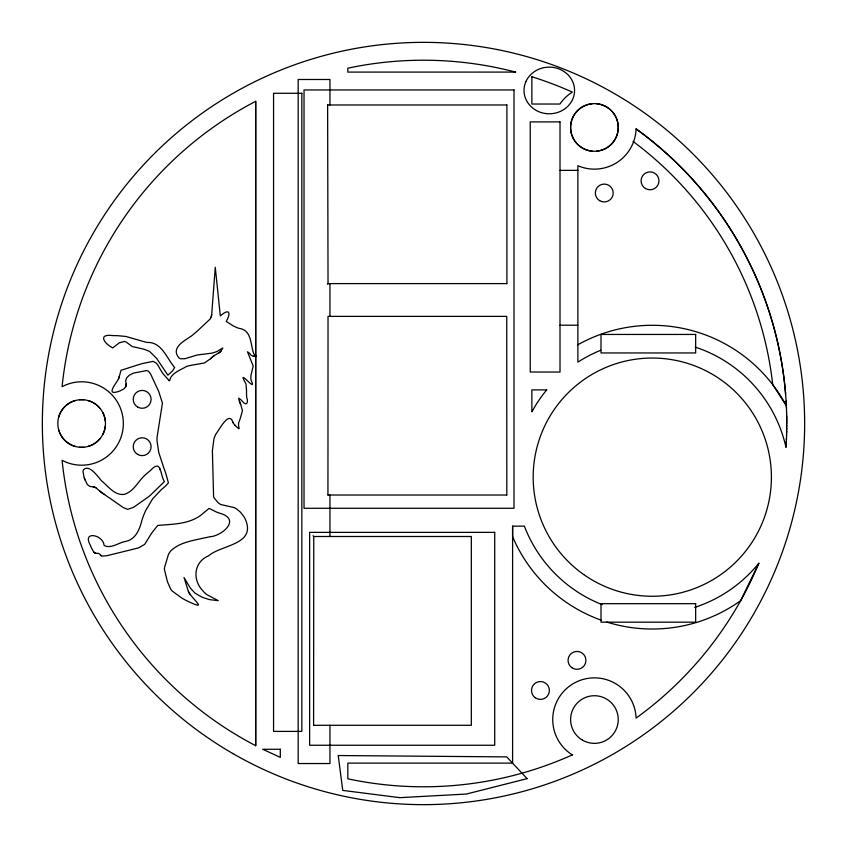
<?xml version="1.0" encoding="UTF-8"?>
<svg xmlns="http://www.w3.org/2000/svg" width="847" height="847" viewBox="0 0 847 847"><rect width="100%" height="100%" fill="white"/><g stroke="black" fill="none" stroke-linecap="round" stroke-linejoin="round"><path stroke-width="1.27" d="M255.688 745.699L255.688 101.301A363.278 363.278 0 0 0 62.085 386.687A41.683 41.683 0 0 1 123.344 423.5A41.683 41.683 0 0 1 62.085 460.313A363.278 363.278 0 0 0 255.688 745.699L255.688 101.301M512.594 536.723L512.594 526.146L524.367 526.146A136.97 136.97 0 0 0 602.175 604.642M786.63 433.897L786.704 415.962M786.768 426.454L786.778 424.972M786.736 429.408L786.757 427.926M786.672 432.383L786.704 430.89M786.588 435.39L786.63 433.865M786.577 435.358L786.418 439.879M786.471 438.344L786.27 442.886M786.334 441.34L785.995 447.417A136.97 136.97 0 0 0 695.143 347.058M786.08 445.85L786.175 444.347M211.686 314.671L215.265 267.229L220.315 315.92C228.976 308.255 231.432 312.098 226.265 321.426L232.946 325.756A60.402 60.402 0 0 0 238.505 328.234C252.141 329.885 250.161 344.401 253.814 353.813A3.801 3.801 0 0 0 254.661 354.575A4.976 4.976 0 0 1 255.699 355.444L255.963 356.111L254.661 354.575M232.914 422.484C229.283 409.821 218.928 430.445 215.932 433.929A31.35 31.35 0 0 0 213.942 438.958L212.385 450.699L213.582 496.331A5.728 5.728 0 0 0 214.005 497.729L217.954 502.578A15.722 15.722 0 0 0 220.898 504.568L233.888 507.522A15.426 15.426 0 0 1 236.44 508.835L240.484 512.213L243.703 516.278A25.304 25.304 0 0 1 245.979 520.863C255.116 544.843 220.876 545.002 208.711 555.759C193.794 561.91 192.216 579.549 202.666 590.571A23.769 23.769 0 0 0 206.848 594.658L218.23 600.629L210.024 599.718L204.73 598.173A47.019 47.019 0 0 1 200.718 596.479L194.958 593.091L191.062 588.909A72.006 72.006 0 0 1 187.547 583.477L184.011 577.463L188.373 591.365A23.303 23.303 0 0 0 189.707 593.811C196.451 602.852 206.636 610.189 187.039 600.904A113.191 113.191 0 0 1 181.883 598.109L172.089 590.962A15.754 15.754 0 0 1 170.66 589.089L167.431 581.688L164.424 569.565A10.206 10.206 0 0 1 164.625 567.225L168.352 554.753A16.04 16.04 0 0 1 170.692 550.974C179.479 542.366 192.565 540.682 204.116 537.94A75.256 75.256 0 0 0 209.844 536.733C220.707 536.426 240.41 520.81 222.189 513.96A65.219 65.219 0 0 1 216.292 511.959L209.135 508.369L202.581 513.811A34.335 34.335 0 0 1 197.965 517.178C185.906 524.399 171.221 524.177 157.701 525.458L152.354 532.223A82.625 82.625 0 0 0 148.373 538.448L144.646 544.399L138.474 547.924L106.891 555.717L102.413 556.13L100.242 554.87A3.674 3.674 0 0 0 98.474 553.387L95.573 553.218A3.568 3.568 0 0 1 93.731 551.969L91.72 548.433A52.239 52.239 0 0 1 90.026 544.632C82.307 530.275 103.482 534.965 104.065 545.426C110.692 549.248 118.771 542.504 125.547 541.434C135.922 539.475 139.723 529.026 141.989 520.016A77.352 77.352 0 0 1 145.546 510.826L152.682 498.756L161.438 489.524A89.708 89.708 0 0 0 165.567 486.03L168.426 482.885L165.758 473.251A182.603 182.603 0 0 0 163.736 467.724L158.791 452.542L157.076 441.351A40.233 40.233 0 0 1 157.087 437.2L162.433 403.066L158.675 391.399L150.575 373.951L148.49 371.187L146.595 370.562L133.487 373.114L129.295 375.232L126.658 377.804L125.652 380.79L126.129 384.019A6.045 6.045 0 0 1 125.79 386.486L124.16 388.709L120.602 390.647A30.619 30.619 0 0 1 117.373 391.812C105.843 395.295 116.335 383.225 118.548 378.842A36.432 36.432 0 0 0 119.416 376.057L120.994 370.298L135.891 365.555A179.564 179.564 0 0 1 143.302 363.363L153.138 361.341L156.028 362.929A11.932 11.932 0 0 1 157.828 365.089L159.818 368.604A89.697 89.697 0 0 0 163.1 373.813L169.199 380.674M211.125 317.127L211.221 316.82A15.797 15.797 0 0 0 211.686 314.671A15.257 15.257 0 0 1 211.125 317.138L210.194 318.98L197.542 330.828A122.317 122.317 0 0 1 191.316 336.079C184.35 340.801 170.554 347.831 178.833 357.73A5.04 5.04 0 0 0 180.729 358.789L184.879 358.726L196.79 355.115A81.661 81.661 0 0 1 203.915 354.173L212.375 353.061L216.768 351.621A12.186 12.186 0 0 0 218.41 350.616L222.846 347.99L220.961 351.113A11.922 11.922 0 0 1 219.002 352.807L213.92 355.793A41.111 41.111 0 0 0 210.48 358.768L204.466 362.961L188.86 365.724A25.008 25.008 0 0 0 186.213 366.635C180.623 369.97 172.386 372.648 170.025 379.064A1.281 1.281 0 0 1 169.199 380.695M606.791 622.047A151.867 151.867 0 0 0 740.659 600.661L758.827 563.244A136.97 136.97 0 0 1 694.699 607.405M327.45 284.179L328.033 283.607L327.62 104.562M506.898 283.766L506.898 104.816M327.948 495.103L328.033 316.376L506.739 316.376L506.813 495.103M313.591 725.456L313.761 536.5L313.009 535.759M328.033 104.975L506.739 104.975M560.015 170.363L577.876 170.363M328.033 283.607L506.739 283.607M560.015 325.206L577.876 325.206M328.033 495.019L506.739 495.019M313.761 536.5L471.324 536.5L471.324 725.286L313.761 725.286M85.092 480.101A41.577 41.577 0 0 1 83.948 476.861L83.017 471.599A7.888 7.888 0 0 1 83.451 469.704C89.475 463.923 97.797 476.692 101.629 480.927C108.268 486.294 114.758 495.781 124.35 494.362C134.281 491.313 138.315 480.683 145.822 474.426A84.689 84.689 0 0 1 150.131 470.794C161.883 457.994 159.765 474.669 164.445 481.583L150.575 495.072A44.203 44.203 0 0 1 148.341 496.914L133.593 507.289L127.643 509.354L123.239 507.533L104.562 494.563A50.894 50.894 0 0 1 100.327 491.556L95.912 487.756A9.232 9.232 0 0 0 93.763 486.972L92.651 486.803A16.337 16.337 0 0 1 89.898 486.369L87.347 484.622L84.298 477.941M253.359 356.248C259.383 356.248 251.707 357.032 250.596 354.565A9.285 9.285 0 0 1 249.558 353.4L247.483 351.791L253.2 366.073L250.966 375.316L250.86 378.905A8.819 8.819 0 0 0 251.4 380.97C257.223 393.601 236.641 367.058 245.111 382.293A7.157 7.157 0 0 1 245.99 384.03L246.551 390.986A55.246 55.246 0 0 0 246.678 397.328C248.584 401.891 246.784 407.1 242.369 401.277A34.494 34.494 0 0 0 240.23 399.212L238.6 398.196L239.521 401.467A66.31 66.31 0 0 0 240.696 404.358L242.443 410.657L240.389 418.069A39.936 39.936 0 0 0 239.352 421.16C236.355 425.967 242.909 433.018 234.958 425.236M786.069 405.279L772.718 384.644A351.547 351.547 0 0 0 633.048 141.407M786.132 401.097A363.448 363.448 0 0 1 786.387 405.819L786.45 408.116M512.594 526.146L512.594 763.115L347.821 763.115L347.821 778.817A363.278 363.278 0 0 0 572.688 754.73M329.949 104.975L329.949 79.491L298.176 79.491L298.176 763.539L329.949 763.539L329.949 725.286M329.949 283.607L329.949 316.376M329.949 495.019L329.949 536.5M758.827 563.244A363.278 363.278 0 0 1 636.086 718.087A41.694 41.694 0 0 0 573.578 683.444A41.694 41.694 0 0 0 572.328 754.899M600.692 350.266A136.97 136.97 0 0 0 577.876 362.156L577.876 165.716A41.694 41.694 0 0 0 636.086 128.913A363.278 363.278 0 0 1 786.778 423.5M601.052 620.12A151.867 151.867 0 0 1 512.594 536.723M577.474 344.994A151.867 151.867 0 0 1 786.355 405.819M636.086 128.913A363.448 363.448 0 0 1 785.624 394.035M105.377 425.639A23.822 23.822 0 0 1 67.94 442.981A23.822 23.822 0 0 1 71.646 401.88A23.822 23.822 0 0 1 105.377 425.639A23.822 23.822 0 0 1 102.815 434.437M100.147 438.513A23.822 23.822 0 0 1 88.215 446.401M83.8 447.227A23.822 23.822 0 0 1 79.512 447.227M75.097 446.401A23.822 23.822 0 0 1 58.75 430.054M58.75 416.946A23.822 23.822 0 0 1 75.097 400.599M79.512 399.773A23.822 23.822 0 0 1 83.8 399.773M88.215 400.599A23.822 23.822 0 0 1 100.147 408.487M102.815 412.563A23.822 23.822 0 0 1 105.377 421.361M596.563 103.726A23.822 23.822 0 0 1 596.563 151.179M592.286 151.179A23.822 23.822 0 0 1 592.286 103.726M190.215 594.594A23.451 23.451 0 0 1 188.373 591.365M235.286 425.607A22.731 22.731 0 0 1 232.703 422.124M240.696 404.358A63.123 63.123 0 0 1 239.33 400.959M210.48 358.768A40.37 40.37 0 0 1 214.397 355.433M119.416 376.057A35.235 35.235 0 0 1 118.368 379.329M101.418 555.918A2.192 2.192 0 0 1 100.465 555.209M221.194 350.849A11.763 11.763 0 0 1 219.002 352.797M126.118 384.019A5.993 5.993 0 0 1 125.663 386.814M95.573 553.207A3.526 3.526 0 0 1 93.583 551.768M104.573 494.553A49.751 49.751 0 0 1 99.872 491.186M159.617 468.476A87.527 87.527 0 0 1 160.348 470.286M93.392 486.898A9.137 9.137 0 0 1 95.912 487.756M531.874 76.759L531.874 104.033L559.931 104.033A41.694 41.694 0 0 1 572.328 92.101A363.278 363.278 0 0 0 531.874 76.759M174.598 367.482L172.724 370.711A16.421 16.421 0 0 1 171.645 371.769L167.875 375.168L156.621 358.387L149.612 351.441L144.149 349.239L132.259 346.539L126.224 342.093A5.421 5.421 0 0 0 124.17 341.5L119.427 342.749L112.683 347.916C103.514 342.982 97.829 333.496 113.053 335.624A115.097 115.097 0 0 1 117.722 335.698L125.896 336.471L139.459 340.346A119.406 119.406 0 0 0 147.177 342.442C161.713 341.86 166.637 358.133 174.598 367.482M525.818 81.788L525.066 83.768A21.63 21.63 0 0 0 524.505 95.055C526.368 103.705 533.61 110.565 542.048 112.81A27.252 27.252 0 0 0 556.786 112.736C564.409 110.586 571.058 104.753 573.504 97.14A21.63 21.63 0 0 0 574.065 85.854C572.212 77.204 564.96 70.354 556.532 68.099A27.252 27.252 0 0 0 541.784 68.173C534.849 70.153 528.708 75.118 525.818 81.788M527.109 778.637L466.411 794.041L399.826 797.662L342.749 790.41L338.218 755.535L506.728 756.89L527.109 778.637M515.601 72.09L347.821 72.09L347.821 68.184A363.278 363.278 0 0 1 515.601 72.09M514.002 89.951L304.031 89.951L304.031 508.285L514.002 508.285L514.002 89.951M301.839 93.276L273.56 93.276L273.56 731.395L301.839 731.395L301.839 93.276M560.015 121.904L530.233 121.904L530.233 372.034L560.015 372.034L560.015 121.904M695.662 334.449L600.999 334.449L600.999 352.955L695.662 352.955L695.662 334.449M546.707 389.895L531.874 389.895L531.874 411.875A136.97 136.97 0 0 1 546.707 389.895M494.722 532.371L309.631 532.371L309.631 745.254L494.722 745.254L494.722 532.371M695.662 603.678L600.999 603.678L600.999 622.174L695.662 622.174L695.662 603.678M280.304 749.256L262.697 749.256L280.304 757.377L280.304 749.256M583.71 574.541A119.109 119.109 0 0 0 770.918 487.861A119.109 119.109 0 0 0 602.238 369.07A119.109 119.109 0 0 0 583.71 574.541M582.514 740.172A23.822 23.822 0 0 0 618.246 719.548A23.822 23.822 0 0 0 582.514 698.913A23.822 23.822 0 0 0 582.514 740.172M232.925 753.586A381.15 381.15 0 0 0 804.65 423.5A381.15 381.15 0 0 0 232.925 93.414A381.15 381.15 0 0 0 232.925 753.586M580.703 146.933A23.822 23.822 0 0 0 618.151 129.591A23.822 23.822 0 0 0 584.409 105.833A23.822 23.822 0 0 0 580.703 146.933M137.69 454.437A8.936 8.936 0 0 0 151.094 446.697A8.936 8.936 0 0 0 137.69 438.968A8.936 8.936 0 0 0 137.69 454.437M137.69 407.079A8.936 8.936 0 0 0 151.094 399.35A8.936 8.936 0 0 0 137.69 391.61A8.936 8.936 0 0 0 137.69 407.079M599.655 200.665A8.936 8.936 0 0 0 613.196 193.18A8.936 8.936 0 0 0 599.941 185.197A8.936 8.936 0 0 0 599.655 200.665M645.414 188.489A8.936 8.936 0 0 0 658.955 181.004A8.936 8.936 0 0 0 645.7 173.01A8.936 8.936 0 0 0 645.414 188.489M571.799 667.637A8.936 8.936 0 0 0 585.88 661.232A8.936 8.936 0 0 0 573.292 652.232A8.936 8.936 0 0 0 571.799 667.637M535.24 697.737A8.936 8.936 0 0 0 549.332 691.332A8.936 8.936 0 0 0 536.733 682.343A8.936 8.936 0 0 0 535.24 697.737"/></g></svg>
